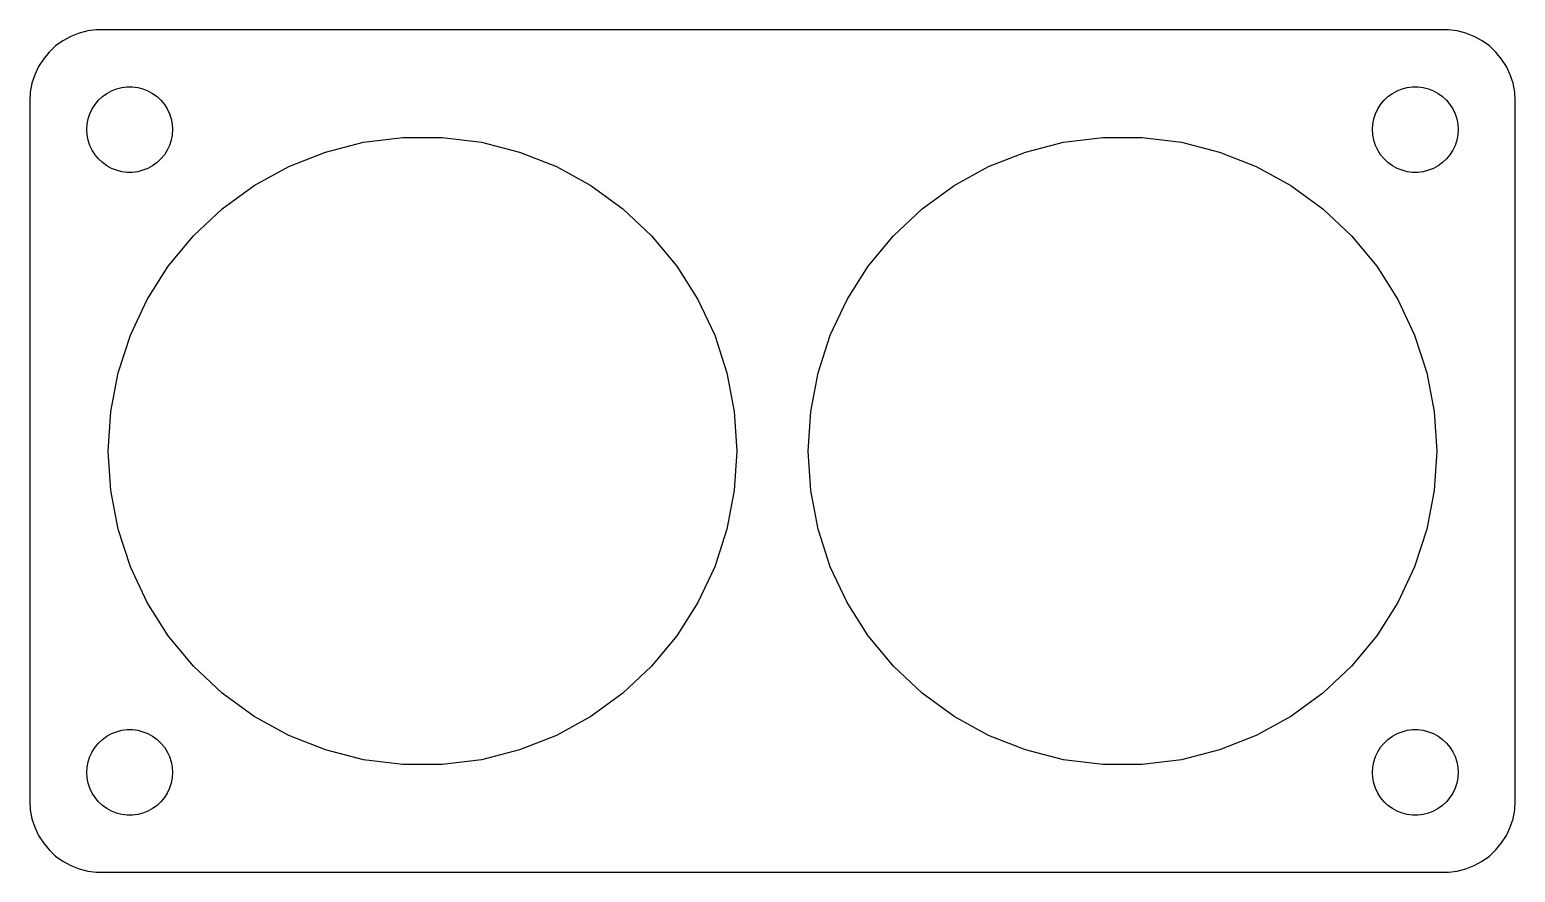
# Model space of a CAD drawing. Header units: metres. Extents: x -52 to 52, y -29 to 29.
import ezdxf

# ---------------------------------------------------------------- set-up
doc = ezdxf.new("R2010")
doc.units = ezdxf.units.M

msp = doc.modelspace()

# ---------------------------------------------------------------- linework, layer by layer
for p, q in [((-48.5451, 29.2553), (-49.1289, 29.0241)), ((-47.9369, 29.4114), (-48.5451, 29.2553)), ((-47.3139, 29.4901), (-47.9369, 29.4114)), ((47.3139, 29.4901), (-47.3139, 29.4901)), ((47.9369, 29.4114), (47.3139, 29.4901)), ((48.5451, 29.2553), (47.9369, 29.4114)), ((49.1289, 29.0241), (48.5451, 29.2553)), ((-50.1871, 28.3526), (-50.6448, 27.9227)), ((-49.6791, 28.7216), (-50.1871, 28.3526)), ((-49.1289, 29.0241), (-49.6791, 28.7216)), ((49.6791, 28.7216), (49.1289, 29.0241)), ((50.1871, 28.3526), (49.6791, 28.7216)), ((50.6448, 27.9227), (50.1871, 28.3526)), ((-51.0451, 27.4389), (-51.3815, 26.9088)), ((-50.6448, 27.9227), (-51.0451, 27.4389)), ((51.0451, 27.4389), (50.6448, 27.9227)), ((51.3815, 26.9088), (51.0451, 27.4389)), ((-51.6489, 26.3406), (-51.8429, 25.7434)), ((-51.3815, 26.9088), (-51.6489, 26.3406)), ((51.6489, 26.3406), (51.3815, 26.9088)), ((51.8429, 25.7434), (51.6489, 26.3406)), ((-51.9606, 25.1267), (-52, 24.5)), ((-51.8429, 25.7434), (-51.9606, 25.1267)), ((-46.9123, 24.8115), (-46.6075, 25.033)), ((-46.6075, 25.033), (-46.2773, 25.2145)), ((-46.2773, 25.2145), (-45.927, 25.3532)), ((-45.927, 25.3532), (-45.5621, 25.4469)), ((-45.5621, 25.4469), (-45.1884, 25.4941)), ((-45.1884, 25.4941), (-44.8116, 25.4941)), ((-44.8116, 25.4941), (-44.4379, 25.4469)), ((-44.4379, 25.4469), (-44.0729, 25.3532)), ((-44.0729, 25.3532), (-43.7227, 25.2145)), ((-43.7227, 25.2145), (-43.3925, 25.033)), ((-43.3925, 25.033), (-43.0877, 24.8115)), ((43.0877, 24.8115), (43.3925, 25.033)), ((43.3925, 25.033), (43.7227, 25.2145)), ((43.7227, 25.2145), (44.0729, 25.3532)), ((44.0729, 25.3532), (44.4379, 25.4469)), ((44.4379, 25.4469), (44.8116, 25.4941)), ((44.8116, 25.4941), (45.1884, 25.4941)), ((45.1884, 25.4941), (45.5621, 25.4469)), ((45.5621, 25.4469), (45.927, 25.3532)), ((45.927, 25.3532), (46.2773, 25.2145)), ((46.2773, 25.2145), (46.6075, 25.033)), ((46.6075, 25.033), (46.9123, 24.8115)), ((51.9606, 25.1267), (51.8429, 25.7434)), ((52, 24.5), (51.9606, 25.1267)), ((-52, 24.5), (-52, -24.5)), ((-47.7893, 23.6044), (-47.6289, 23.9453)), ((-47.6289, 23.9453), (-47.427, 24.2634)), ((-47.427, 24.2634), (-47.1869, 24.5536)), ((-47.1869, 24.5536), (-46.9123, 24.8115)), ((-43.0877, 24.8115), (-42.8131, 24.5536)), ((-42.8131, 24.5536), (-42.5729, 24.2634)), ((-42.5729, 24.2634), (-42.3711, 23.9453)), ((-42.3711, 23.9453), (-42.2107, 23.6044)), ((42.2107, 23.6044), (42.3711, 23.9453)), ((42.3711, 23.9453), (42.5729, 24.2634)), ((42.5729, 24.2634), (42.8131, 24.5536)), ((42.8131, 24.5536), (43.0877, 24.8115)), ((46.9123, 24.8115), (47.1869, 24.5536)), ((47.1869, 24.5536), (47.427, 24.2634)), ((47.427, 24.2634), (47.6289, 23.9453)), ((47.6289, 23.9453), (47.7893, 23.6044)), ((52, -24.5), (52, 24.5)), ((-47.9763, 22.876), (-47.9057, 23.2461)), ((-47.9057, 23.2461), (-47.7893, 23.6044)), ((-42.2107, 23.6044), (-42.0942, 23.2461)), ((-42.0942, 23.2461), (-42.0237, 22.876)), ((42.0237, 22.876), (42.0942, 23.2461)), ((42.0942, 23.2461), (42.2107, 23.6044)), ((47.7893, 23.6044), (47.9057, 23.2461)), ((47.9057, 23.2461), (47.9763, 22.876)), ((-48, 22.5), (-47.9763, 22.876)), ((-47.9763, 22.124), (-48, 22.5)), ((-47.9057, 21.7539), (-47.9763, 22.124)), ((-42.0237, 22.124), (-42.0942, 21.7539)), ((-42.0237, 22.876), (-42, 22.5)), ((-42, 22.5), (-42.0237, 22.124)), ((-28.6224, 21.6103), (-25.8814, 21.9566)), ((-25.8814, 21.9566), (-23.1186, 21.9566)), ((-23.1186, 21.9566), (-20.3776, 21.6103)), ((20.3776, 21.6103), (23.1186, 21.9566)), ((23.1186, 21.9566), (25.8814, 21.9566)), ((25.8814, 21.9566), (28.6224, 21.6103)), ((42, 22.5), (42.0237, 22.876)), ((42.0237, 22.124), (42, 22.5)), ((42.0942, 21.7539), (42.0237, 22.124)), ((47.9763, 22.124), (47.9057, 21.7539)), ((47.9763, 22.876), (48, 22.5)), ((48, 22.5), (47.9763, 22.124)), ((-47.7893, 21.3956), (-47.9057, 21.7539)), ((-47.6289, 21.0547), (-47.7893, 21.3956)), ((-47.427, 20.7366), (-47.6289, 21.0547)), ((-42.3711, 21.0547), (-42.5729, 20.7366)), ((-42.2107, 21.3956), (-42.3711, 21.0547)), ((-42.0942, 21.7539), (-42.2107, 21.3956)), ((-33.8671, 19.9062), (-31.2984, 20.9232)), ((-31.2984, 20.9232), (-28.6224, 21.6103)), ((-20.3776, 21.6103), (-17.7016, 20.9232)), ((-17.7016, 20.9232), (-15.1328, 19.9062)), ((15.1328, 19.9062), (17.7016, 20.9232)), ((17.7016, 20.9232), (20.3776, 21.6103)), ((28.6224, 21.6103), (31.2984, 20.9232)), ((31.2984, 20.9232), (33.8671, 19.9062)), ((42.2107, 21.3956), (42.0942, 21.7539)), ((42.3711, 21.0547), (42.2107, 21.3956)), ((42.5729, 20.7366), (42.3711, 21.0547)), ((47.6289, 21.0547), (47.427, 20.7366)), ((47.7893, 21.3956), (47.6289, 21.0547)), ((47.9057, 21.7539), (47.7893, 21.3956)), ((-47.1869, 20.4464), (-47.427, 20.7366)), ((-46.9123, 20.1884), (-47.1869, 20.4464)), ((-46.6075, 19.967), (-46.9123, 20.1884)), ((-46.2773, 19.7855), (-46.6075, 19.967)), ((-45.927, 19.6468), (-46.2773, 19.7855)), ((-43.7227, 19.7855), (-44.0729, 19.6468)), ((-43.3925, 19.967), (-43.7227, 19.7855)), ((-43.0877, 20.1884), (-43.3925, 19.967)), ((-42.8131, 20.4464), (-43.0877, 20.1884)), ((-42.5729, 20.7366), (-42.8131, 20.4464)), ((-36.2882, 18.5752), (-33.8671, 19.9062)), ((-15.1328, 19.9062), (-12.7118, 18.5752)), ((12.7118, 18.5752), (15.1328, 19.9062)), ((33.8671, 19.9062), (36.2882, 18.5752)), ((42.8131, 20.4464), (42.5729, 20.7366)), ((43.0877, 20.1884), (42.8131, 20.4464)), ((43.3925, 19.967), (43.0877, 20.1884)), ((43.7227, 19.7855), (43.3925, 19.967)), ((44.0729, 19.6468), (43.7227, 19.7855)), ((46.2773, 19.7855), (45.927, 19.6468)), ((46.6075, 19.967), (46.2773, 19.7855)), ((46.9123, 20.1884), (46.6075, 19.967)), ((47.1869, 20.4464), (46.9123, 20.1884)), ((47.427, 20.7366), (47.1869, 20.4464)), ((-45.5621, 19.5531), (-45.927, 19.6468)), ((-45.1884, 19.5059), (-45.5621, 19.5531)), ((-44.8116, 19.5059), (-45.1884, 19.5059)), ((-44.4379, 19.5531), (-44.8116, 19.5059)), ((-44.0729, 19.6468), (-44.4379, 19.5531)), ((44.4379, 19.5531), (44.0729, 19.6468)), ((44.8116, 19.5059), (44.4379, 19.5531)), ((45.1884, 19.5059), (44.8116, 19.5059)), ((45.5621, 19.5531), (45.1884, 19.5059)), ((45.927, 19.6468), (45.5621, 19.5531)), ((-38.5233, 16.9513), (-36.2882, 18.5752)), ((-12.7118, 18.5752), (-10.4767, 16.9513)), ((10.4767, 16.9513), (12.7118, 18.5752)), ((36.2882, 18.5752), (38.5233, 16.9513)), ((-40.5373, 15.06), (-38.5233, 16.9513)), ((-10.4767, 16.9513), (-8.46268, 15.06)), ((8.46268, 15.06), (10.4767, 16.9513)), ((38.5233, 16.9513), (40.5373, 15.06)), ((-42.2984, 12.9313), (-40.5373, 15.06)), ((-8.46268, 15.06), (-6.70161, 12.9313)), ((6.70161, 12.9313), (8.46268, 15.06)), ((40.5373, 15.06), (42.2984, 12.9313)), ((-43.7787, 10.5986), (-42.2984, 12.9313)), ((-6.70161, 12.9313), (-5.22125, 10.5986)), ((5.22125, 10.5986), (6.70161, 12.9313)), ((42.2984, 12.9313), (43.7787, 10.5986)), ((-44.9551, 8.09874), (-43.7787, 10.5986)), ((-5.22125, 10.5986), (-4.04491, 8.09874)), ((4.04491, 8.09874), (5.22125, 10.5986)), ((43.7787, 10.5986), (44.9551, 8.09874)), ((-45.8088, 5.47118), (-44.9551, 8.09874)), ((-4.04491, 8.09874), (-3.19116, 5.47118)), ((3.19116, 5.47118), (4.04491, 8.09874)), ((44.9551, 8.09874), (45.8088, 5.47118)), ((-46.3265, 2.75732), (-45.8088, 5.47118)), ((-3.19116, 5.47118), (-2.67346, 2.75732)), ((2.67346, 2.75732), (3.19116, 5.47118)), ((45.8088, 5.47118), (46.3265, 2.75732)), ((-46.5, 0), (-46.3265, 2.75732)), ((-2.67346, 2.75732), (-2.5, 0)), ((2.5, 0), (2.67346, 2.75732)), ((46.3265, 2.75732), (46.5, 0)), ((-46.3265, -2.75732), (-46.5, 0)), ((-2.5, 0), (-2.67346, -2.75732)), ((2.67346, -2.75732), (2.5, 0)), ((46.5, 0), (46.3265, -2.75732)), ((-45.8088, -5.47118), (-46.3265, -2.75732)), ((-2.67346, -2.75732), (-3.19116, -5.47118)), ((3.19116, -5.47118), (2.67346, -2.75732)), ((46.3265, -2.75732), (45.8088, -5.47118)), ((-44.9551, -8.09874), (-45.8088, -5.47118)), ((-3.19116, -5.47118), (-4.04491, -8.09874)), ((4.04491, -8.09874), (3.19116, -5.47118)), ((45.8088, -5.47118), (44.9551, -8.09874)), ((-43.7787, -10.5986), (-44.9551, -8.09874)), ((-4.04491, -8.09874), (-5.22125, -10.5986)), ((5.22125, -10.5986), (4.04491, -8.09874)), ((44.9551, -8.09874), (43.7787, -10.5986)), ((-42.2984, -12.9313), (-43.7787, -10.5986)), ((-5.22125, -10.5986), (-6.70161, -12.9313)), ((6.70161, -12.9313), (5.22125, -10.5986)), ((43.7787, -10.5986), (42.2984, -12.9313)), ((-40.5373, -15.06), (-42.2984, -12.9313)), ((-6.70161, -12.9313), (-8.46268, -15.06)), ((8.46268, -15.06), (6.70161, -12.9313)), ((42.2984, -12.9313), (40.5373, -15.06)), ((-38.5233, -16.9513), (-40.5373, -15.06)), ((-8.46268, -15.06), (-10.4767, -16.9513)), ((10.4767, -16.9513), (8.46268, -15.06)), ((40.5373, -15.06), (38.5233, -16.9513)), ((-36.2882, -18.5752), (-38.5233, -16.9513)), ((-10.4767, -16.9513), (-12.7118, -18.5752)), ((12.7118, -18.5752), (10.4767, -16.9513)), ((38.5233, -16.9513), (36.2882, -18.5752)), ((-33.8671, -19.9062), (-36.2882, -18.5752)), ((-12.7118, -18.5752), (-15.1328, -19.9062)), ((15.1328, -19.9062), (12.7118, -18.5752)), ((36.2882, -18.5752), (33.8671, -19.9062)), ((-46.2773, -19.7855), (-45.927, -19.6468)), ((-45.927, -19.6468), (-45.5621, -19.5531)), ((-45.5621, -19.5531), (-45.1884, -19.5059)), ((-45.1884, -19.5059), (-44.8116, -19.5059)), ((-44.8116, -19.5059), (-44.4379, -19.5531)), ((-44.4379, -19.5531), (-44.0729, -19.6468)), ((-44.0729, -19.6468), (-43.7227, -19.7855)), ((43.7227, -19.7855), (44.0729, -19.6468)), ((44.0729, -19.6468), (44.4379, -19.5531)), ((44.4379, -19.5531), (44.8116, -19.5059)), ((44.8116, -19.5059), (45.1884, -19.5059)), ((45.1884, -19.5059), (45.5621, -19.5531)), ((45.5621, -19.5531), (45.927, -19.6468)), ((45.927, -19.6468), (46.2773, -19.7855)), ((-47.6289, -21.0547), (-47.427, -20.7366)), ((-47.427, -20.7366), (-47.1869, -20.4464)), ((-47.1869, -20.4464), (-46.9123, -20.1884)), ((-46.9123, -20.1884), (-46.6075, -19.967)), ((-46.6075, -19.967), (-46.2773, -19.7855)), ((-43.7227, -19.7855), (-43.3925, -19.967)), ((-43.3925, -19.967), (-43.0877, -20.1884)), ((-43.0877, -20.1884), (-42.8131, -20.4464)), ((-42.8131, -20.4464), (-42.5729, -20.7366)), ((-42.5729, -20.7366), (-42.3711, -21.0547)), ((-31.2984, -20.9232), (-33.8671, -19.9062)), ((-15.1328, -19.9062), (-17.7016, -20.9232)), ((17.7016, -20.9232), (15.1328, -19.9062)), ((33.8671, -19.9062), (31.2984, -20.9232)), ((42.3711, -21.0547), (42.5729, -20.7366)), ((42.5729, -20.7366), (42.8131, -20.4464)), ((42.8131, -20.4464), (43.0877, -20.1884)), ((43.0877, -20.1884), (43.3925, -19.967)), ((43.3925, -19.967), (43.7227, -19.7855)), ((46.2773, -19.7855), (46.6075, -19.967)), ((46.6075, -19.967), (46.9123, -20.1884)), ((46.9123, -20.1884), (47.1869, -20.4464)), ((47.1869, -20.4464), (47.427, -20.7366)), ((47.427, -20.7366), (47.6289, -21.0547)), ((-47.9763, -22.124), (-47.9057, -21.7539)), ((-47.9057, -21.7539), (-47.7893, -21.3956)), ((-47.7893, -21.3956), (-47.6289, -21.0547)), ((-42.3711, -21.0547), (-42.2107, -21.3956)), ((-42.2107, -21.3956), (-42.0942, -21.7539)), ((-42.0942, -21.7539), (-42.0237, -22.124)), ((-28.6224, -21.6103), (-31.2984, -20.9232)), ((-25.8814, -21.9566), (-28.6224, -21.6103)), ((-20.3776, -21.6103), (-23.1186, -21.9566)), ((-17.7016, -20.9232), (-20.3776, -21.6103)), ((20.3776, -21.6103), (17.7016, -20.9232)), ((23.1186, -21.9566), (20.3776, -21.6103)), ((28.6224, -21.6103), (25.8814, -21.9566)), ((31.2984, -20.9232), (28.6224, -21.6103)), ((42.0237, -22.124), (42.0942, -21.7539)), ((42.0942, -21.7539), (42.2107, -21.3956)), ((42.2107, -21.3956), (42.3711, -21.0547)), ((47.6289, -21.0547), (47.7893, -21.3956)), ((47.7893, -21.3956), (47.9057, -21.7539)), ((47.9057, -21.7539), (47.9763, -22.124)), ((-48, -22.5), (-47.9763, -22.124)), ((-47.9763, -22.876), (-48, -22.5)), ((-47.9057, -23.2461), (-47.9763, -22.876)), ((-42.0237, -22.876), (-42.0942, -23.2461)), ((-42.0237, -22.124), (-42, -22.5)), ((-42, -22.5), (-42.0237, -22.876)), ((-23.1186, -21.9566), (-25.8814, -21.9566)), ((25.8814, -21.9566), (23.1186, -21.9566)), ((42, -22.5), (42.0237, -22.124)), ((42.0237, -22.876), (42, -22.5)), ((42.0942, -23.2461), (42.0237, -22.876)), ((47.9763, -22.876), (47.9057, -23.2461)), ((47.9763, -22.124), (48, -22.5)), ((48, -22.5), (47.9763, -22.876)), ((-47.7893, -23.6044), (-47.9057, -23.2461)), ((-47.6289, -23.9453), (-47.7893, -23.6044)), ((-42.2107, -23.6044), (-42.3711, -23.9453)), ((-42.0942, -23.2461), (-42.2107, -23.6044)), ((42.2107, -23.6044), (42.0942, -23.2461)), ((42.3711, -23.9453), (42.2107, -23.6044)), ((47.7893, -23.6044), (47.6289, -23.9453)), ((47.9057, -23.2461), (47.7893, -23.6044)), ((-52, -24.5), (-51.9606, -25.1267)), ((-47.427, -24.2634), (-47.6289, -23.9453)), ((-47.1869, -24.5536), (-47.427, -24.2634)), ((-46.9123, -24.8115), (-47.1869, -24.5536)), ((-46.6075, -25.033), (-46.9123, -24.8115)), ((-43.0877, -24.8115), (-43.3925, -25.033)), ((-42.8131, -24.5536), (-43.0877, -24.8115)), ((-42.5729, -24.2634), (-42.8131, -24.5536)), ((-42.3711, -23.9453), (-42.5729, -24.2634)), ((42.5729, -24.2634), (42.3711, -23.9453)), ((42.8131, -24.5536), (42.5729, -24.2634)), ((43.0877, -24.8115), (42.8131, -24.5536)), ((43.3925, -25.033), (43.0877, -24.8115)), ((46.9123, -24.8115), (46.6075, -25.033)), ((47.1869, -24.5536), (46.9123, -24.8115)), ((47.427, -24.2634), (47.1869, -24.5536)), ((47.6289, -23.9453), (47.427, -24.2634)), ((51.9606, -25.1267), (52, -24.5)), ((-51.9606, -25.1267), (-51.8429, -25.7434)), ((-51.8429, -25.7434), (-51.6489, -26.3406)), ((-46.2773, -25.2145), (-46.6075, -25.033)), ((-45.927, -25.3532), (-46.2773, -25.2145)), ((-45.5621, -25.4469), (-45.927, -25.3532)), ((-45.1884, -25.4941), (-45.5621, -25.4469)), ((-44.8116, -25.4941), (-45.1884, -25.4941)), ((-44.4379, -25.4469), (-44.8116, -25.4941)), ((-44.0729, -25.3532), (-44.4379, -25.4469)), ((-43.7227, -25.2145), (-44.0729, -25.3532)), ((-43.3925, -25.033), (-43.7227, -25.2145)), ((43.7227, -25.2145), (43.3925, -25.033)), ((44.0729, -25.3532), (43.7227, -25.2145)), ((44.4379, -25.4469), (44.0729, -25.3532)), ((44.8116, -25.4941), (44.4379, -25.4469)), ((45.1884, -25.4941), (44.8116, -25.4941)), ((45.5621, -25.4469), (45.1884, -25.4941)), ((45.927, -25.3532), (45.5621, -25.4469)), ((46.2773, -25.2145), (45.927, -25.3532)), ((46.6075, -25.033), (46.2773, -25.2145)), ((51.6489, -26.3406), (51.8429, -25.7434)), ((51.8429, -25.7434), (51.9606, -25.1267)), ((-51.6489, -26.3406), (-51.3815, -26.9088)), ((-51.3815, -26.9088), (-51.0451, -27.4389)), ((51.0451, -27.4389), (51.3815, -26.9088)), ((51.3815, -26.9088), (51.6489, -26.3406)), ((-51.0451, -27.4389), (-50.6448, -27.9227)), ((-50.6448, -27.9227), (-50.1871, -28.3526)), ((50.1871, -28.3526), (50.6448, -27.9227)), ((50.6448, -27.9227), (51.0451, -27.4389)), ((-50.1871, -28.3526), (-49.6791, -28.7216)), ((-49.6791, -28.7216), (-49.1289, -29.0241)), ((-49.1289, -29.0241), (-48.5451, -29.2553)), ((48.5451, -29.2553), (49.1289, -29.0241)), ((49.1289, -29.0241), (49.6791, -28.7216)), ((49.6791, -28.7216), (50.1871, -28.3526)), ((-48.5451, -29.2553), (-47.9369, -29.4114)), ((-47.9369, -29.4114), (-47.3139, -29.4901)), ((-47.3139, -29.4901), (47.3139, -29.4901)), ((47.3139, -29.4901), (47.9369, -29.4114)), ((47.9369, -29.4114), (48.5451, -29.2553))]:
    msp.add_line(p, q)

doc.saveas('drawing.dxf')
